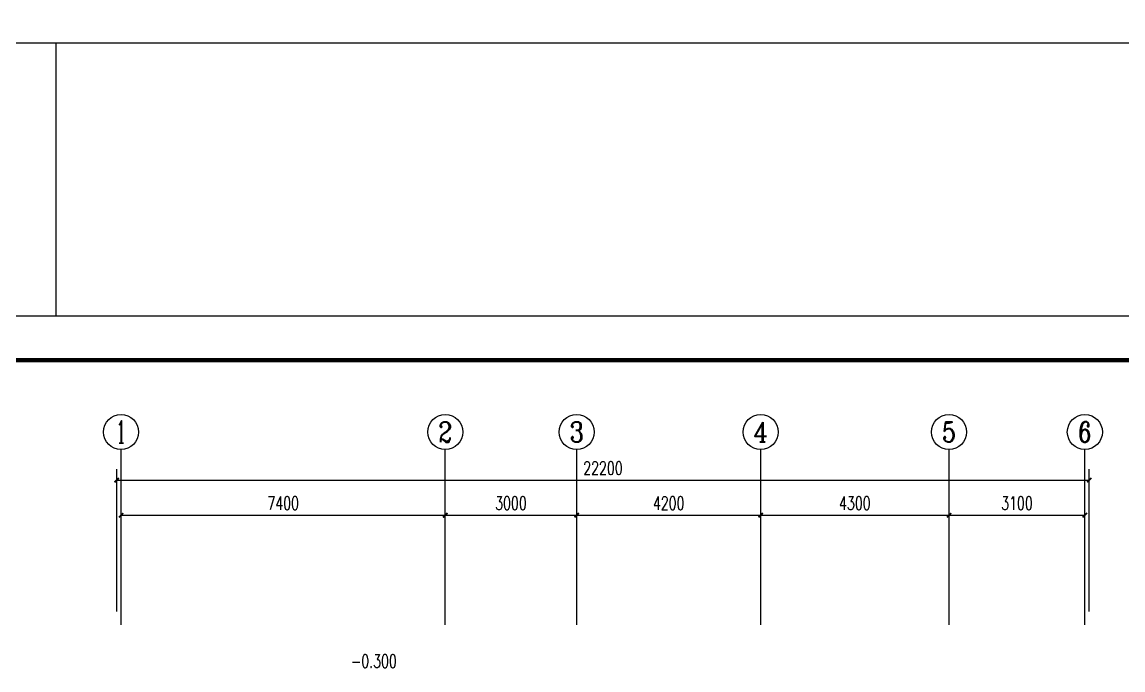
# Model space of a CAD drawing. Extents: x 6250600 to 6678662, y -692028 to -290561.
# Drawn here: x 6271551 to 6296682, y -386700 to -371904 of the extents above; entities that cross this region are included whole.
import ezdxf
from ezdxf.enums import TextEntityAlignment as Align

# ---------------------------------------------------------------- set-up
doc = ezdxf.new("R2010")
doc.units = 0
doc.header["$LTSCALE"] = 1000
doc.header["$MEASUREMENT"] = 0
doc.layers.get('0').update_dxf_attribs({"linetype": 'CONTINUOUS'})
doc.layers.get('Defpoints').update_dxf_attribs({"linetype": 'CONTINUOUS'})
for name, color, linetype in [('AXIS_TEXT', 7, 'CONTINUOUS'), ('PUB_TITLE', 4, 'CONTINUOUS'), ('建筑底图', 251, 'CONTINUOUS')]:
    doc.layers.add(name, color=color, linetype=linetype)
doc.styles.add('_TCH_AXIS', font='COMPLEX', dxfattribs={"bigfont": 'GBCBIG'})
doc.styles.add('_TCH_DIM', font='SIMPLEX', dxfattribs={"bigfont": 'GBCBIG'})
doc.styles.add('_TCH_DIM_T3', font='SIMPLEX', dxfattribs={"width": 0.705882, "bigfont": 'GBCBIG'})
doc.styles.add('COMPLEX', font='COMPLEX')
doc.dimstyles.new('_TCH_ARCH&&100', dxfattribs={"dimtxt": 297.5, "dimasz": 100, "dimexe": 250, "dimexo": 300, "dimgap": 126.25, "dimtad": 1, "dimdec": 0, "dimzin": 0, "dimdsep": 46, "dimtxsty": '_TCH_DIM_T3', "dimblk": 'ARCHTICK', "dimcen": 0.09, "dimclrt": 7, "dimazin": 2, "dimtfac": 1, "dimtdec": 0, "dimtix": 1, "dimtmove": 2, "dimatfit": 3, "dimfxl": 0, "dimtolj": 1, "dimtzin": 0, "dimarcsym": 0})

# ---------------------------------------------------------------- blocks, each defined once
blk = doc.blocks.new('_ArchTick')
at = {"color": 0, "linetype": 'ByBlock', "const_width": 0.4}
blk.add_lwpolyline([(-0.5, -0.5), (0.5, 0.5)], dxfattribs=at)
blk = doc.blocks.new('*D116')
at = {"layer": 'Defpoints', "color": 0, "transparency": 16777216}
for p in [(6295912, -382366), (6273712, -385666), (6295912, -385666)]:
    blk.add_point(p, dxfattribs=at)
at = {"layer": '建筑底图', "color": 0, "lineweight": -2, "transparency": 16777216}
for p, q in [((6273712, -385366), (6273712, -382116)), ((6295912, -385366), (6295912, -382116)), ((6273712, -382366), (6295912, -382366))]:
    blk.add_line(p, q, dxfattribs=at)
at = {"layer": '建筑底图', "color": 0, "lineweight": -2, "transparency": 16777216, "xscale": 100, "yscale": 100, "zscale": 100, "rotation": 180}
blk.add_blockref('_ArchTick', (6273712, -382366), dxfattribs=at)
at = {"layer": '建筑底图', "color": 0, "lineweight": -2, "transparency": 16777216, "xscale": 100, "yscale": 100, "zscale": 100}
blk.add_blockref('_ArchTick', (6295912, -382366), dxfattribs=at)
at = {"layer": '建筑底图', "color": 7, "transparency": 16777216, "insert": (6284812, -382091), "char_height": 297.5, "attachment_point": 5, "style": '_TCH_DIM_T3'}
blk.add_mtext('\\A1;22200', dxfattribs=at)
blk = doc.blocks.new('*D117')
at = {"layer": 'Defpoints', "color": 0, "transparency": 16777216}
for p in [(6281212, -383166), (6273812, -385666), (6281212, -385666)]:
    blk.add_point(p, dxfattribs=at)
at = {"layer": '建筑底图', "color": 0, "lineweight": -2, "transparency": 16777216}
for p, q in [((6273812, -385366), (6273812, -382916)), ((6281212, -385366), (6281212, -382916)), ((6273812, -383166), (6281212, -383166))]:
    blk.add_line(p, q, dxfattribs=at)
at = {"layer": '建筑底图', "color": 0, "lineweight": -2, "transparency": 16777216, "xscale": 100, "yscale": 100, "zscale": 100, "rotation": 180}
blk.add_blockref('_ArchTick', (6273812, -383166), dxfattribs=at)
at = {"layer": '建筑底图', "color": 0, "lineweight": -2, "transparency": 16777216, "xscale": 100, "yscale": 100, "zscale": 100}
blk.add_blockref('_ArchTick', (6281212, -383166), dxfattribs=at)
at = {"layer": '建筑底图', "color": 7, "transparency": 16777216, "insert": (6277512, -382891), "char_height": 297.5, "attachment_point": 5, "style": '_TCH_DIM_T3'}
blk.add_mtext('\\A1;7400', dxfattribs=at)
blk = doc.blocks.new('*D118')
at = {"layer": 'Defpoints', "color": 0, "transparency": 16777216}
for p in [(6284212, -383166), (6281212, -385666), (6284212, -385666)]:
    blk.add_point(p, dxfattribs=at)
at = {"layer": '建筑底图', "color": 0, "lineweight": -2, "transparency": 16777216}
for p, q in [((6281212, -385366), (6281212, -382916)), ((6284212, -385366), (6284212, -382916)), ((6281212, -383166), (6284212, -383166))]:
    blk.add_line(p, q, dxfattribs=at)
at = {"layer": '建筑底图', "color": 0, "lineweight": -2, "transparency": 16777216, "xscale": 100, "yscale": 100, "zscale": 100, "rotation": 180}
blk.add_blockref('_ArchTick', (6281212, -383166), dxfattribs=at)
at = {"layer": '建筑底图', "color": 0, "lineweight": -2, "transparency": 16777216, "xscale": 100, "yscale": 100, "zscale": 100}
blk.add_blockref('_ArchTick', (6284212, -383166), dxfattribs=at)
at = {"layer": '建筑底图', "color": 7, "transparency": 16777216, "insert": (6282712, -382891), "char_height": 297.5, "attachment_point": 5, "style": '_TCH_DIM_T3'}
blk.add_mtext('\\A1;3000', dxfattribs=at)
blk = doc.blocks.new('*D119')
at = {"layer": 'Defpoints', "color": 0, "transparency": 16777216}
for p in [(6288412, -383166), (6284212, -385666), (6288412, -385666)]:
    blk.add_point(p, dxfattribs=at)
at = {"layer": '建筑底图', "color": 0, "lineweight": -2, "transparency": 16777216}
for p, q in [((6284212, -385366), (6284212, -382916)), ((6288412, -385366), (6288412, -382916)), ((6284212, -383166), (6288412, -383166))]:
    blk.add_line(p, q, dxfattribs=at)
at = {"layer": '建筑底图', "color": 0, "lineweight": -2, "transparency": 16777216, "xscale": 100, "yscale": 100, "zscale": 100, "rotation": 180}
blk.add_blockref('_ArchTick', (6284212, -383166), dxfattribs=at)
at = {"layer": '建筑底图', "color": 0, "lineweight": -2, "transparency": 16777216, "xscale": 100, "yscale": 100, "zscale": 100}
blk.add_blockref('_ArchTick', (6288412, -383166), dxfattribs=at)
at = {"layer": '建筑底图', "color": 7, "transparency": 16777216, "insert": (6286312, -382891), "char_height": 297.5, "attachment_point": 5, "style": '_TCH_DIM_T3'}
blk.add_mtext('\\A1;4200', dxfattribs=at)
blk = doc.blocks.new('*D120')
at = {"layer": 'Defpoints', "color": 0, "transparency": 16777216}
for p in [(6292712, -383166), (6288412, -385666), (6292712, -385666)]:
    blk.add_point(p, dxfattribs=at)
at = {"layer": '建筑底图', "color": 0, "lineweight": -2, "transparency": 16777216}
for p, q in [((6288412, -385366), (6288412, -382916)), ((6292712, -385366), (6292712, -382916)), ((6288412, -383166), (6292712, -383166))]:
    blk.add_line(p, q, dxfattribs=at)
at = {"layer": '建筑底图', "color": 0, "lineweight": -2, "transparency": 16777216, "xscale": 100, "yscale": 100, "zscale": 100, "rotation": 180}
blk.add_blockref('_ArchTick', (6288412, -383166), dxfattribs=at)
at = {"layer": '建筑底图', "color": 0, "lineweight": -2, "transparency": 16777216, "xscale": 100, "yscale": 100, "zscale": 100}
blk.add_blockref('_ArchTick', (6292712, -383166), dxfattribs=at)
at = {"layer": '建筑底图', "color": 7, "transparency": 16777216, "insert": (6290562, -382891), "char_height": 297.5, "attachment_point": 5, "style": '_TCH_DIM_T3'}
blk.add_mtext('\\A1;4300', dxfattribs=at)
blk = doc.blocks.new('*D121')
at = {"layer": 'Defpoints', "color": 0, "transparency": 16777216}
for p in [(6295812, -383166), (6292712, -385666), (6295812, -385666)]:
    blk.add_point(p, dxfattribs=at)
at = {"layer": '建筑底图', "color": 0, "lineweight": -2, "transparency": 16777216}
for p, q in [((6292712, -385366), (6292712, -382916)), ((6295812, -385366), (6295812, -382916)), ((6292712, -383166), (6295812, -383166))]:
    blk.add_line(p, q, dxfattribs=at)
at = {"layer": '建筑底图', "color": 0, "lineweight": -2, "transparency": 16777216, "xscale": 100, "yscale": 100, "zscale": 100, "rotation": 180}
blk.add_blockref('_ArchTick', (6292712, -383166), dxfattribs=at)
at = {"layer": '建筑底图', "color": 0, "lineweight": -2, "transparency": 16777216, "xscale": 100, "yscale": 100, "zscale": 100}
blk.add_blockref('_ArchTick', (6295812, -383166), dxfattribs=at)
at = {"layer": '建筑底图', "color": 7, "transparency": 16777216, "insert": (6294262, -382891), "char_height": 297.5, "attachment_point": 5, "style": '_TCH_DIM_T3'}
blk.add_mtext('\\A1;3100', dxfattribs=at)
blk = doc.blocks.new('_AXISO')
blk.add_circle((0, 0), 0.5)
at = {"layer": 'AXIS_TEXT', "style": 'COMPLEX', "width": 1.041667}
blk.add_attdef('A', text='', height=0.56, dxfattribs=at).set_placement((-0.25, -0.28), (0.25, -0.28), align=Align.FIT)

msp = doc.modelspace()

# ---------------------------------------------------------------- linework, layer by layer
at = {"color": 0}
msp.add_lwpolyline([(6260946.9, -372378.7), (6320346.9, -372378.7), (6320346.9, -330378.7), (6260946.9, -330378.7), (6260946.9, -372378.7)], dxfattribs=at)
msp.add_lwpolyline([(6260946.9, -372378.7), (6272319.6, -372378.7), (6272319.6, -378623.5), (6260946.9, -378623.5)], close=True)
at = {"layer": 'PUB_TITLE', "color": 4}
msp.add_lwpolyline([(6260946.9, -420623.5), (6320346.9, -420623.5), (6320346.9, -378623.5), (6260946.9, -378623.5)], close=True, dxfattribs=at)
at = {"layer": 'PUB_TITLE', "color": 4, "const_width": 100}
msp.add_lwpolyline([(6263446.9, -419623.5), (6319346.9, -419623.5), (6319346.9, -379623.5), (6263446.9, -379623.5)], close=True, dxfattribs=at)
at = {"layer": '建筑底图'}
for p, q in [((6273811.9, -385666.4), (6273811.9, -381666.4)), ((6281211.9, -385666.4), (6281211.9, -381666.4)), ((6284211.9, -385666.4), (6284211.9, -381666.4)), ((6288411.9, -385666.4), (6288411.9, -381666.4)), ((6292711.9, -385666.4), (6292711.9, -381666.4)), ((6295811.9, -385666.4), (6295811.9, -381666.4))]:
    msp.add_line(p, q, dxfattribs=at)

# ---------------------------------------------------------------- block references
ref = msp.add_blockref('_AXISO', (6273811.9, -381266.4), dxfattribs=dict(at, xscale=800, yscale=800, zscale=800))
ref.add_attrib('A', '1', dxfattribs={"layer": 'AXIS_TEXT', "color": 0, "height": 514.7, "style": '_TCH_AXIS'}).set_placement((6273701.6, -381523.8), (6273922.2, -381523.8), align=Align.FIT)
ref = msp.add_blockref('_AXISO', (6281211.9, -381266.4), dxfattribs=dict(at, xscale=800, yscale=800, zscale=800))
ref.add_attrib('A', '2', dxfattribs={"layer": 'AXIS_TEXT', "color": 0, "height": 465.9, "style": '_TCH_AXIS'}).set_placement((6281056.6, -381499.4), (6281367.2, -381499.4), align=Align.FIT)
ref = msp.add_blockref('_AXISO', (6284211.9, -381266.4), dxfattribs=dict(at, xscale=800, yscale=800, zscale=800))
ref.add_attrib('A', '3', dxfattribs={"layer": 'AXIS_TEXT', "color": 0, "height": 465.9, "style": '_TCH_AXIS'}).set_placement((6284056.6, -381499.4), (6284367.2, -381499.4), align=Align.FIT)
ref = msp.add_blockref('_AXISO', (6288411.9, -381266.4), dxfattribs=dict(at, xscale=800, yscale=800, zscale=800))
ref.add_attrib('A', '4', dxfattribs={"layer": 'AXIS_TEXT', "color": 0, "height": 445.4, "style": '_TCH_AXIS'}).set_placement((6288242.2, -381489.1), (6288581.6, -381489.1), align=Align.FIT)
ref = msp.add_blockref('_AXISO', (6292711.9, -381266.4), dxfattribs=dict(at, xscale=800, yscale=800, zscale=800))
ref.add_attrib('A', '5', dxfattribs={"layer": 'AXIS_TEXT', "color": 0, "height": 465.9, "style": '_TCH_AXIS'}).set_placement((6292556.6, -381499.4), (6292867.2, -381499.4), align=Align.FIT)
ref = msp.add_blockref('_AXISO', (6295811.9, -381266.4), dxfattribs=dict(at, xscale=800, yscale=800, zscale=800))
ref.add_attrib('A', '6', dxfattribs={"layer": 'AXIS_TEXT', "color": 0, "height": 465.9, "style": '_TCH_AXIS'}).set_placement((6295656.6, -381499.4), (6295967.2, -381499.4), align=Align.FIT)

# ---------------------------------------------------------------- texts
at = {"layer": '建筑底图', "style": '_TCH_DIM', "width": 0.705882}
msp.add_text('-0.300', height=297.5, dxfattribs=at).set_placement((6279062.1, -386648))

# ---------------------------------------------------------------- dimensions: what is measured, and where the dimension line sits
at = {"layer": '建筑底图'}
for p1, p2, distance, picture, middle in [((6273711.9, -385666.4), (6295911.9, -385666.4), 3300, '*D116', (6284811.9, -382091.4)), ((6273811.9, -385666.4), (6281211.9, -385666.4), 2500, '*D117', (6277511.9, -382891.4)), ((6281211.9, -385666.4), (6284211.9, -385666.4), 2500, '*D118', (6282711.9, -382891.4)), ((6284211.9, -385666.4), (6288411.9, -385666.4), 2500, '*D119', (6286311.9, -382891.4)), ((6288411.9, -385666.4), (6292711.9, -385666.4), 2500, '*D120', (6290561.9, -382891.4)), ((6292711.9, -385666.4), (6295811.9, -385666.4), 2500, '*D121', (6294261.9, -382891.4))]:
    dim = msp.add_aligned_dim(p1=p1, p2=p2, distance=distance, dimstyle='_TCH_ARCH&&100', dxfattribs=at)
    dim.commit()
    dim.dimension.update_dxf_attribs({"geometry": picture, "text_midpoint": middle})

doc.saveas('drawing.dxf')
